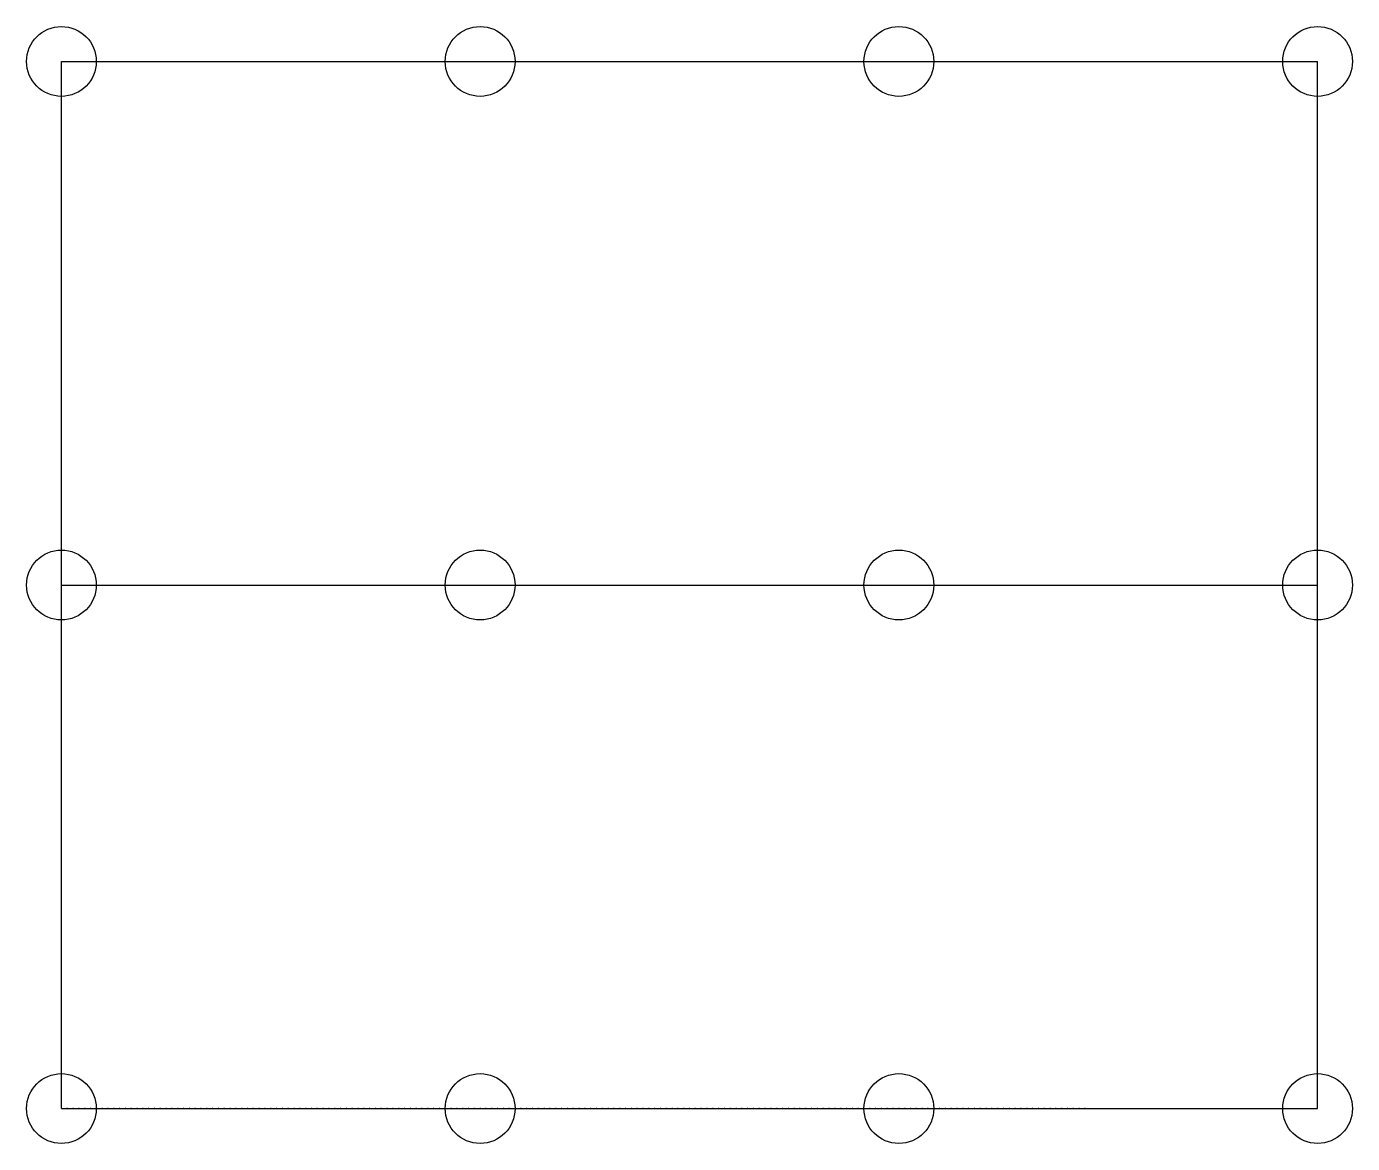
# Model space of a CAD drawing. Header units: metres. Extents: x -6 to 222, y -6 to 186.
import ezdxf

# ---------------------------------------------------------------- set-up
doc = ezdxf.new("R2010")
doc.units = ezdxf.units.M

msp = doc.modelspace()

# ---------------------------------------------------------------- linework, layer by layer
at = {"layer": '01_FOOTINGS'}
for centre in [(0, 180), (72, 180), (144, 180), (216, 180), (0, 90), (72, 90), (144, 90), (216, 90), (0, 0), (72, 0), (144, 0), (216, 0)]:
    msp.add_circle(centre, 6, dxfattribs=at)
at = {"layer": '03_BEAMS_MAIN'}
for p, q in [((0, 180), (216, 180)), ((0, 0), (0, 180)), ((216, 0), (216, 180)), ((0, 90), (216, 90)), ((0, 0), (216, 0))]:
    msp.add_line(p, q, dxfattribs=at)
at = {"layer": 'PAD'}
for p in [(1, 0), (2, 0), (3, 0), (4, 0), (5, 0), (6, 0), (7, 0), (8, 0), (9, 0), (10, 0), (11, 0), (12, 0), (13, 0), (14, 0), (15, 0), (16, 0), (17, 0), (18, 0), (19, 0), (20, 0), (21, 0), (22, 0), (23, 0), (24, 0), (25, 0), (26, 0), (27, 0), (28, 0), (29, 0), (30, 0), (31, 0), (32, 0), (33, 0), (34, 0), (35, 0), (36, 0), (37, 0), (38, 0), (39, 0), (40, 0), (41, 0), (42, 0), (43, 0), (44, 0), (45, 0), (46, 0), (47, 0), (48, 0), (49, 0), (50, 0), (51, 0), (52, 0), (53, 0), (54, 0), (55, 0), (56, 0), (57, 0), (58, 0), (59, 0), (60, 0), (61, 0), (62, 0), (63, 0), (64, 0), (65, 0), (66, 0), (67, 0), (68, 0), (69, 0), (70, 0), (71, 0), (72, 0), (73, 0), (74, 0), (75, 0), (76, 0), (77, 0), (78, 0), (79, 0), (80, 0), (81, 0), (82, 0), (83, 0), (84, 0), (85, 0), (86, 0), (87, 0), (88, 0), (89, 0), (90, 0), (91, 0), (92, 0), (93, 0), (94, 0), (95, 0), (96, 0), (97, 0), (98, 0), (99, 0), (100, 0), (101, 0), (102, 0), (103, 0), (104, 0), (105, 0), (106, 0), (107, 0), (108, 0), (109, 0), (110, 0), (111, 0), (112, 0), (113, 0), (114, 0), (115, 0), (116, 0), (117, 0), (118, 0), (119, 0), (120, 0), (121, 0), (122, 0), (123, 0), (124, 0), (125, 0), (126, 0), (127, 0), (128, 0), (129, 0), (130, 0), (131, 0), (132, 0), (133, 0), (134, 0), (135, 0), (136, 0), (137, 0), (138, 0), (139, 0), (140, 0), (141, 0), (142, 0), (143, 0), (144, 0), (145, 0), (146, 0), (147, 0), (148, 0), (149, 0), (150, 0), (151, 0), (152, 0), (153, 0), (154, 0), (155, 0), (156, 0), (157, 0), (158, 0), (159, 0), (160, 0), (161, 0), (162, 0), (163, 0), (164, 0), (165, 0), (166, 0), (167, 0), (168, 0), (169, 0), (170, 0), (171, 0), (172, 0), (173, 0), (174, 0), (175, 0), (176, 0)]:
    msp.add_point(p, dxfattribs=at)

doc.saveas('drawing.dxf')
